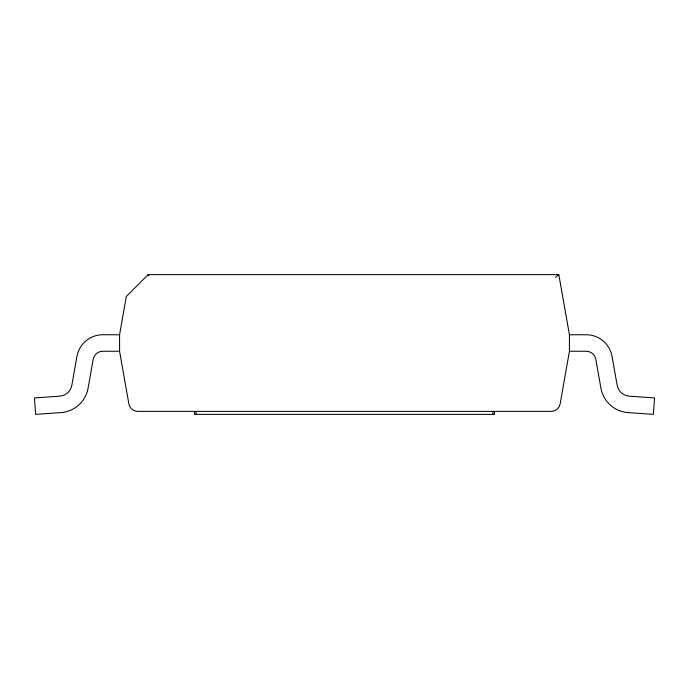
<?xml version="1.0" encoding="UTF-8"?>
<svg xmlns="http://www.w3.org/2000/svg" width="689" height="689" viewBox="0 0 689 689"><rect width="100%" height="100%" fill="white"/><g stroke="black" fill="none" stroke-linecap="round" stroke-linejoin="round"><path stroke-width="1.03" d="M119.576 334.751L126.328 296.468L148.169 274.627L558.822 274.627L569.424 334.751L569.424 351.244L560.131 403.943C559.451 408.129 555.523 411.428 551.278 411.376L137.722 411.376C133.485 411.428 129.549 408.129 128.869 403.943L119.576 351.252L119.576 334.751L102.782 334.751A26.242 26.242 0 0 0 76.935 356.437L71.863 385.211A13.28 13.28 0 0 1 59.71 396.158L34.45 397.923L35.604 414.373L60.856 412.608A29.773 29.773 0 0 0 88.106 388.079L93.179 359.305A9.749 9.749 0 0 1 102.782 351.244L119.576 351.244M555.472 277.409L558.727 274.627L557.814 275.187M569.424 334.751L586.218 334.751A26.242 26.242 0 0 1 612.065 356.437L617.137 385.211A13.28 13.28 0 0 0 629.29 396.158L654.55 397.923L653.396 414.373L628.144 412.608A29.782 29.782 0 0 1 600.894 388.079L595.821 359.305A9.749 9.749 0 0 0 586.218 351.244L569.424 351.244M148.566 275.057L148.187 274.627L148.953 275.721M494.452 411.376L494.452 414.373L194.548 414.373L194.548 411.376M492.954 411.376L492.954 414.373M196.046 411.376L196.046 414.373"/></g></svg>
